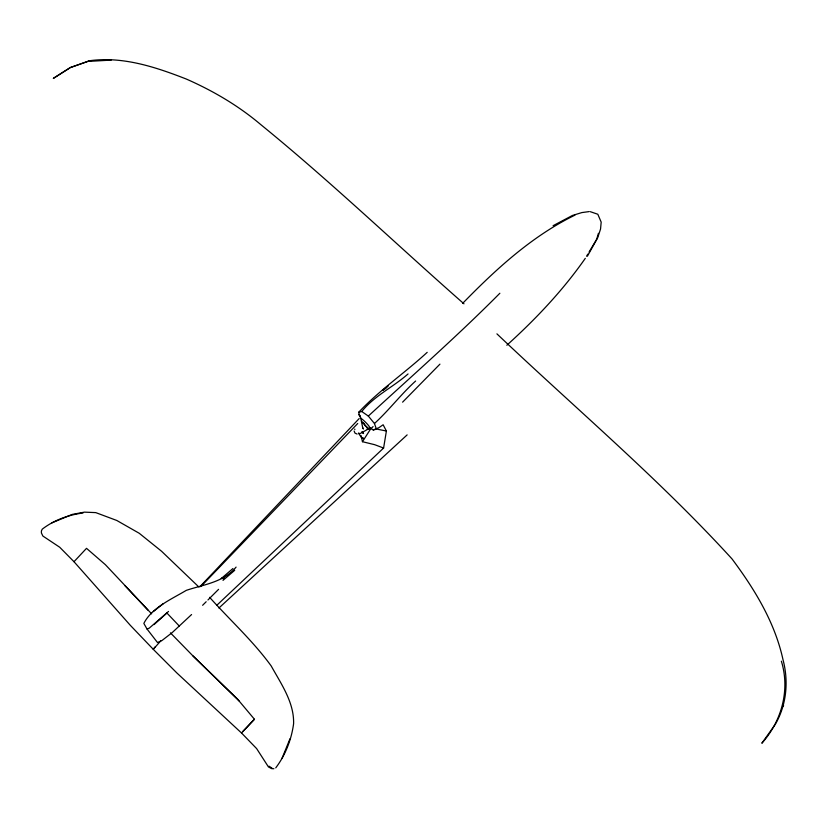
<?xml version="1.0" encoding="UTF-8"?>
<svg xmlns="http://www.w3.org/2000/svg" width="828" height="828" viewBox="0 0 828 828"><rect width="100%" height="100%" fill="white"/><g stroke="black" fill="none" stroke-linecap="round" stroke-linejoin="round"><path stroke-width="1.24" d="M41.41 530.893L41.4 532.953L42.859 536.026L59.709 547.236L74.002 561.715L130.348 625.357L153.263 649.307L160.777 640.872M496.924 333.86C575.605 408.525 658.798 478.687 732.004 558.9C754.546 589.122 774.78 622.139 782.936 659.388C788.763 681.206 786.693 704.742 775.256 724.417L761.843 743.244C781.694 721.105 790.254 689.952 781.373 661.189M216.677 605.403L383.602 448.041L386.397 431.015L383.126 424.764L378.882 427.703L373.2 429.96L370.395 427.983M598.416 233.341L596.657 239.323L589.081 252.002M289.976 738.773L282.079 758.22M41.514 530.644L42.29 529.133C53.986 520.108 68.465 514.902 83.028 512.987M587.456 256.1L597.712 237.719L600.548 229.025L601.18 222.121L597.826 214.255L590.292 211.678M586.555 256.235L587.818 254.124M360.045 433.634L368.263 428.997L361.557 421.317M383.602 448.041L374.66 444.688L362.467 441.707L370.623 428.945L368.729 425.747A8.145 1.263 45.4 0 0 360.522 418.016M585.292 258.346C562.905 290.411 535.799 319.059 506.839 345.245M74.002 561.715L86.516 548.333L105.373 564.675L151.627 613.838M275.755 767.856C285.432 755.084 291.466 739.559 293.598 723.734C294.23 702.403 281.116 683.887 271.211 665.981C253.078 640.996 230.122 620.265 209.619 597.33M155.053 646.978L153.242 649.297L176.85 672.947L241.528 733.008L256.639 748.605L268.458 766.945L271.708 768.643L273.892 768.715M365.241 425.52A8.145 1.263 45.4 0 0 369.195 428.749L370.665 428.873M241.528 733.008L254.444 719.253L237.429 698.998L192.893 655.859L170.433 632.861M782.512 706.812L783.609 705.518M373.2 429.96L376.409 429.194L374.453 423.501L368.336 416.07C412.437 375.467 457.573 335.878 499.853 293.257M359.176 418.554L199.734 586.886M360.211 416.908L358.607 412.344L361.753 411.485C374.556 395.68 392.969 387.214 408.049 373.956M374.453 423.501C389.098 410.15 400.918 394.335 415.625 381.025M243.008 731.217L254.444 719.253M358.607 412.344C379.493 390.154 404.778 372.983 427.196 352.345M201.214 586.193L357.727 423.491M439.937 364.144L402.594 402.16M462.604 303.421C495.848 269.286 531.783 236.228 574.932 215.145M385.134 388.777L388.291 385.579L383.074 390.185L386.614 387.162M202.622 605.289L206.172 601.749M207.942 599.979L218.571 589.35M370.354 429.266L373.076 426.586M168.529 611.447L149.185 628.193L147.001 628.98L143.844 623.422C151.71 607.742 171.686 599.079 186.321 590.343C203.823 584.496 223.508 582.332 236.083 567.108M191.578 614.552L172.089 632.695L161.905 640.572L157.496 642.528L147.001 628.98M218.923 608.011L407.138 434.886M154.06 624.591L166.904 613.02L179.272 626.02M234.707 570.316L223.022 580.356L224.636 576.981L221.231 578.565L232.916 568.536M153.346 611.55L163.116 603.757M553.104 225.692L572.427 215.466L581.836 212.589L589.184 211.595M51.988 522.83L72.233 514.405L84.425 512.139L95.769 512.615L116.8 520.481L139.228 533.273L161.563 551.251L198.658 586.804M89.703 60.723L70.37 67.544L53.396 78.339L70.37 67.544L89.703 60.723C122.896 56.149 155.788 67.109 186.331 79.053C213.148 90.842 238.516 105.746 260.903 124.707C330.941 181.715 396.167 244.26 463.98 303.835M88.223 61.407L111.2 60.113M362.178 422.373L363.937 423.408L365.5 425.985M386.397 431.015L375.736 428.883M357.127 434.048L354.995 433.137L354.125 431.015M367.135 428.945L368.046 429.339M354.767 429.08L354.85 429.535M359 433.479L358.917 433.023M269.038 766.19L272.029 768.177M361.753 411.485L368.336 416.07M361.381 437.267L363.771 438.612L361.101 436.977L358.534 433.241M362.353 432.485L363.554 433.551L361.888 431.709M192.893 655.859L239.044 700.912M148.015 610.174L124.873 585.582M363.461 429.039L362.912 428.086M360.439 416.929L358.907 414.476L360.563 417.322L362.664 427.445M362.55 427.455L362.716 428.086M361.091 435.621L362.467 441.707"/></g></svg>
